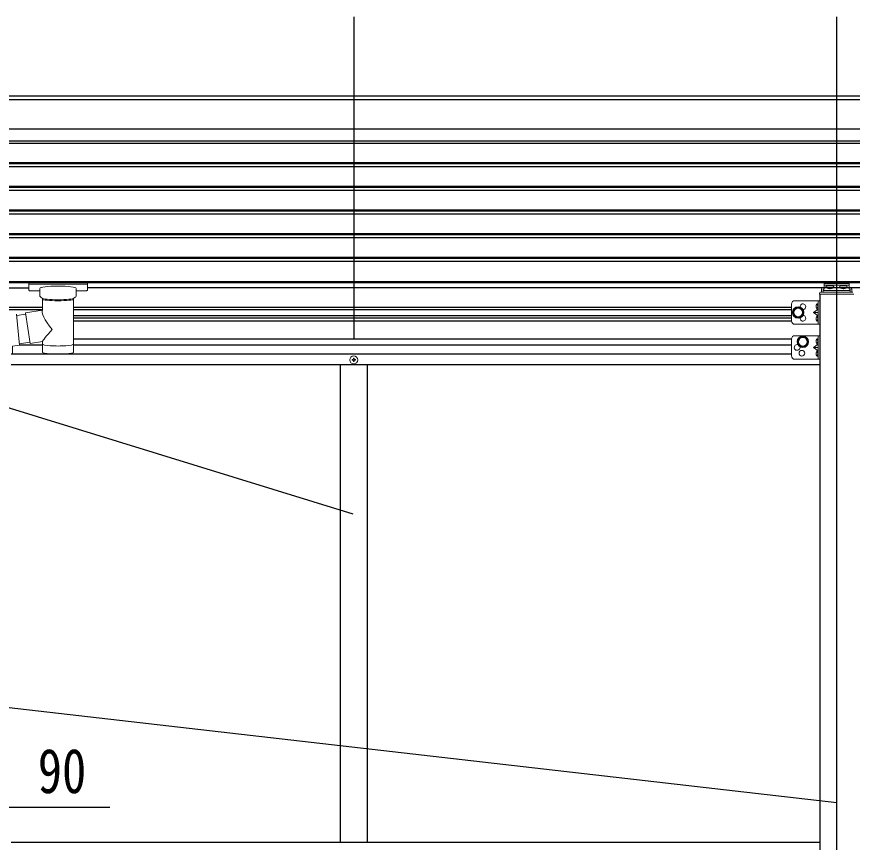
# Model space of a CAD drawing. Units: millimetres, scale not verified. Extents: x -10512 to 10512, y -7425 to 7425.
# Drawn here: x -1864 to -625, y -2562 to -1338 of the extents above; entities that cross this region are included whole.
import ezdxf
from ezdxf.enums import TextEntityAlignment as Align

# ---------------------------------------------------------------- set-up
doc = ezdxf.new("R2010")
doc.units = ezdxf.units.MM
doc.header["$LTSCALE"] = 30
for name, color, linetype in [('0-3_YKK_12', 2, 'Continuous'), ('0-5_YKK_A1', 4, 'Continuous'), ('0-6_YKK_D', 6, 'Continuous')]:
    doc.layers.add(name, color=color, linetype=linetype)
doc.layers.add('0-4_YKK_13', color=4, linetype='Continuous', lineweight=18)
doc.styles.add('ＭＳ ゴシック', font='')
doc.styles.get('ＭＳ ゴシック').set_extended_font_data('MS Gothic')

msp = doc.modelspace()

# ---------------------------------------------------------------- linework, layer by layer
at = {"layer": '0-3_YKK_12'}
for p, q in [((-1363.87, -1338.1), (-1363.87, -1815.61)), ((-647.87, -1338.1), (-647.87, -1815.61)), ((-647.87, -1742.51), (-647.87, -4169.37))]:
    msp.add_line(p, q, dxfattribs=at)
at = {"layer": '0-4_YKK_13'}
for p, q in [((-1845.87, -1732.79), (-1845.87, -1743.54)), ((-1760.87, -1732.12), (-1843.87, -1732.12)), ((-1760.87, -1734.3), (-1843.87, -1734.3)), ((-1758.87, -1732.79), (-1758.87, -1743.54)), ((-1758.87, -1732.98), (-1758.87, -1734.52)), ((-629.37, -1733.55), (-666.37, -1733.55)), ((-666.37, -1733.55), (-666.37, -1741.98)), ((-629.37, -1733.55), (-629.37, -1741.98)), ((-1829.37, -1744.21), (-1843.87, -1744.21)), ((-1829.37, -1751.02), (-1829.37, -1740.74)), ((-1775.37, -1751.02), (-1775.37, -1740.74)), ((-1760.87, -1744.21), (-1775.37, -1744.21)), ((-623.87, -1746.5), (-671.87, -1746.5)), ((-670.37, -1742.04), (-670.37, -1746.5)), ((-667.87, -1739.47), (-666.37, -1739.47)), ((-667.87, -1741.98), (-667.87, -1746.5)), ((-667.87, -1741.98), (-666.37, -1741.98)), ((-667.87, -1743.87), (-627.87, -1743.87)), ((-666.37, -1736.03), (-629.37, -1736.03)), ((-663.77, -1738.47), (-663.77, -1738.95)), ((-660.32, -1740.36), (-660.32, -1740.69)), ((-658.36, -1740.03), (-658.36, -1740.37)), ((-657.87, -1739.12), (-657.87, -1741.8)), ((-657.38, -1740.03), (-657.38, -1740.37)), ((-655.42, -1740.69), (-655.42, -1740.36)), ((-651.97, -1738.47), (-651.97, -1738.95)), ((-643.77, -1738.47), (-643.77, -1738.95)), ((-640.32, -1740.36), (-640.32, -1740.69)), ((-638.36, -1740.03), (-638.36, -1740.37)), ((-637.87, -1739.12), (-637.87, -1741.8)), ((-637.38, -1740.03), (-637.38, -1740.37)), ((-635.42, -1740.69), (-635.42, -1740.36)), ((-631.97, -1738.47), (-631.97, -1738.95)), ((-629.37, -1739.47), (-627.87, -1739.47)), ((-629.37, -1741.98), (-627.87, -1741.98)), ((-627.87, -1741.98), (-627.87, -1746.5)), ((-625.37, -1746.5), (-625.37, -1742.04)), ((-1825.27, -1773.09), (-1825.27, -1755.51)), ((-1779.47, -1755.52), (-1779.46, -1835.81)), ((-709.87, -1758.98), (-672.87, -1758.98)), ((-675.37, -1758.98), (-675.37, -1793.98)), ((-673.37, -1748), (-673.37, -1749.5)), ((-622.37, -1749.5), (-673.37, -1749.5)), ((-672.87, -1758.98), (-672.87, -1793.98)), ((-714.87, -1763.98), (-714.87, -1788.98)), ((-675.87, -1763.48), (-676.68, -1763.62)), ((-675.87, -1771.48), (-676.68, -1771.34)), ((-675.87, -1771.48), (-675.37, -1771.39)), ((-1850.2, -1778.88), (-1863.55, -1780.95)), ((-1850.5, -1777), (-1825.27, -1773.09)), ((-1850.5, -1777), (-1843.47, -1822.26)), ((-675.37, -1776.48), (-682.37, -1776.48)), ((-675.87, -1781.48), (-676.68, -1781.62)), ((-709.87, -1793.98), (-672.87, -1793.98)), ((-675.87, -1789.48), (-676.68, -1789.34)), ((-675.87, -1789.48), (-675.37, -1789.39)), ((-1843.77, -1820.38), (-1859.88, -1822.88)), ((-1825.27, -1819.43), (-1843.47, -1822.26)), ((-1825.29, -1835.81), (-1825.27, -1819.18)), ((-714.87, -1815.86), (-714.87, -1840.86)), ((-709.87, -1810.86), (-672.87, -1810.86)), ((-675.87, -1815.36), (-676.68, -1815.5)), ((-675.87, -1815.36), (-675.37, -1815.45)), ((-675.37, -1810.86), (-675.37, -1845.86)), ((-672.87, -1810.86), (-672.87, -1845.86)), ((-675.37, -1828.36), (-682.37, -1828.36)), ((-675.87, -1823.36), (-676.68, -1823.22)), ((-675.87, -1833.36), (-676.68, -1833.5)), ((-675.87, -1833.36), (-675.37, -1833.45)), ((-709.87, -1845.86), (-672.87, -1845.86)), ((-675.87, -1841.36), (-676.68, -1841.22)), ((-1365.37, -1846.36), (-1366.37, -1846.36)), ((-1362.37, -1847.36), (-1361.37, -1847.36))]:
    msp.add_line(p, q, dxfattribs=at)
for points in [[(-1843.87, -1732.12), (-1844.23, -1732.13), (-1844.76, -1732.15), (-1845.21, -1732.2), (-1845.51, -1732.28), (-1845.68, -1732.38), (-1845.8, -1732.52), (-1845.87, -1732.7), (-1845.87, -1732.79)], [(-1758.87, -1732.79), (-1758.91, -1732.59), (-1758.99, -1732.45), (-1759.09, -1732.36), (-1759.19, -1732.3), (-1759.31, -1732.25), (-1759.61, -1732.19), (-1760.1, -1732.14), (-1760.64, -1732.12), (-1760.87, -1732.12)], [(-1843.87, -1744.21), (-1844.23, -1744.2), (-1844.76, -1744.18), (-1845.21, -1744.13), (-1845.51, -1744.05), (-1845.68, -1743.95), (-1845.8, -1743.81), (-1845.87, -1743.63), (-1845.87, -1743.54)], [(-1758.87, -1743.54), (-1758.91, -1743.74), (-1758.99, -1743.88), (-1759.09, -1743.97), (-1759.19, -1744.03), (-1759.31, -1744.08), (-1759.61, -1744.14), (-1760.1, -1744.19), (-1760.64, -1744.21), (-1760.87, -1744.21)], [(-1825.27, -1755.51), (-1825.51, -1755.41), (-1826.86, -1754.68), (-1827.97, -1753.83), (-1828.73, -1752.96), (-1829.19, -1752.07), (-1829.36, -1751.18)], [(-1775.41, -1750.96), (-1775.39, -1751.32), (-1775.63, -1752.27), (-1776.16, -1753.16), (-1776.96, -1754), (-1778.07, -1754.79), (-1779.47, -1755.52)], [(-675.37, -1771.48), (-682.37, -1776.48), (-675.37, -1781.48)], [(-674.99, -1767.48), (-675.62, -1766.29), (-677.85, -1765.18)], [(-674.99, -1767.48), (-675.62, -1768.67), (-677.85, -1769.78)], [(-675.87, -1771.48), (-675.87, -1763.48), (-675.37, -1763.57), (-675.37, -1771.39)], [(-1863.72, -1779), (-1859.71, -1824.83), (-1869.64, -1826.57), (-1869.64, -1836.57)], [(-674.99, -1785.48), (-675.62, -1784.29), (-677.85, -1783.18)], [(-675.87, -1789.48), (-675.87, -1781.48), (-675.37, -1781.57), (-675.37, -1789.39)], [(-674.99, -1785.48), (-675.62, -1786.67), (-677.85, -1787.78)], [(-674.99, -1819.36), (-675.62, -1818.17), (-677.85, -1817.06)], [(-674.99, -1819.36), (-675.62, -1820.55), (-677.85, -1821.66)], [(-675.87, -1815.36), (-675.87, -1823.36), (-675.37, -1823.27), (-675.37, -1815.45)], [(-675.37, -1823.36), (-682.37, -1828.36), (-675.37, -1833.36)], [(-675.87, -1833.36), (-675.87, -1841.36), (-675.37, -1841.27), (-675.37, -1833.45)], [(-1363.37, -1845.36), (-1363.37, -1844.36), (-1364.37, -1844.36), (-1364.37, -1845.36)], [(-674.99, -1837.36), (-675.62, -1836.17), (-677.85, -1835.06)], [(-674.99, -1837.36), (-675.62, -1838.55), (-677.85, -1839.66)], [(-1366.37, -1846.36), (-1366.37, -1847.36), (-1365.37, -1847.36)], [(-1364.37, -1848.36), (-1364.37, -1849.36), (-1363.37, -1849.36), (-1363.37, -1848.36)], [(-1361.37, -1847.36), (-1361.37, -1846.36), (-1362.37, -1846.36)]]:
    msp.add_lwpolyline(points, dxfattribs=at)
at = {"layer": '0-4_YKK_13', "color": 6}
for points in [[(-659.34, -1740.59), (-659.15, -1740.61), (-659.08, -1740.62), (-658.97, -1740.62), (-658.8, -1740.61), (-658.65, -1740.58), (-658.53, -1740.54), (-658.44, -1740.49), (-658.38, -1740.43)], [(-657.36, -1740.43), (-657.31, -1740.49), (-657.22, -1740.54), (-657.1, -1740.58), (-656.95, -1740.61), (-656.78, -1740.62), (-656.67, -1740.62), (-656.59, -1740.61), (-656.4, -1740.59)], [(-639.34, -1740.59), (-639.15, -1740.61), (-639.08, -1740.62), (-638.97, -1740.62), (-638.8, -1740.61), (-638.65, -1740.58), (-638.53, -1740.54), (-638.44, -1740.49), (-638.38, -1740.43)], [(-637.36, -1740.43), (-637.31, -1740.49), (-637.22, -1740.54), (-637.1, -1740.58), (-636.95, -1740.61), (-636.78, -1740.62), (-636.67, -1740.62), (-636.59, -1740.61), (-636.4, -1740.59)]]:
    msp.add_lwpolyline(points, dxfattribs=at)
at = {"layer": '0-4_YKK_13'}
for points in [[(-704.87, -1783.99), (-698.37, -1780.23), (-698.37, -1772.73), (-704.87, -1768.98), (-711.37, -1772.73), (-711.37, -1780.23)], [(-697.87, -1827.37), (-691.37, -1823.61), (-691.37, -1816.11), (-697.87, -1812.36), (-704.37, -1816.11), (-704.37, -1823.61)]]:
    msp.add_lwpolyline(points, close=True, dxfattribs=at)
for centre, radius in [((-704.87, -1776.48), 8.5), ((-704.87, -1776.48), 7.5), ((-704.87, -1776.48), 6.5), ((-697.87, -1819.86), 8.5), ((-697.87, -1819.86), 7.5), ((-697.87, -1819.86), 6.5), ((-699.37, -1836.86), 4.25), ((-1363.87, -1846.86), 5.9)]:
    msp.add_circle(centre, radius, dxfattribs=at)
for centre, radius, start, end in [((-671.87, -1748), 1.5, 90, 180), ((-709.87, -1763.98), 5, 90, 180), ((-697.87, -1767.98), 4.25, 274.76077, 186.29431), ((-671.77, -1767.48), 6.5, 147.94412, 212.05588), ((-676.52, -1764.51), 0.9, 100, 147.94412), ((-676.52, -1770.45), 0.9, 212.05588, 260), ((-697.87, -1784.98), 4.25, 173.70569, 85.23923), ((-671.77, -1785.48), 6.5, 147.94412, 212.05588), ((-676.52, -1782.51), 0.9, 100, 147.94412), ((-709.87, -1788.98), 5, 180, 270), ((-676.52, -1788.45), 0.9, 212.05588, 260), ((-709.87, -1815.86), 5, 90, 180), ((-671.77, -1819.36), 6.5, 147.94412, 212.05588), ((-676.52, -1816.39), 0.9, 100, 147.94412), ((-706.37, -1828.36), 4.25, 72.87654, 17.11996), ((-676.52, -1822.33), 0.9, 212.05588, 260), ((-676.52, -1834.39), 0.9, 100, 147.94412), ((-1365.37, -1845.36), 1, 270, 0), ((-1362.37, -1845.36), 1, 180, 270), ((-709.87, -1840.86), 5, 180, 270), ((-671.77, -1837.36), 6.5, 147.94412, 212.05588), ((-676.52, -1840.33), 0.9, 212.05588, 260), ((-1365.37, -1848.36), 1, 0, 90), ((-1362.37, -1848.36), 1, 90, 180)]:
    msp.add_arc(centre, radius, start, end, dxfattribs=at)
for centre, major_axis, ratio, start_param, end_param in [((-1843.87, -1734.52), (-2, 0), 0.109601, 4.712389, 6.2831853), ((-1760.87, -1734.52), (-2, 0), 0.109601, 3.1415927, 4.712389), ((-1802.37, -1740.74), (-27, 0), 0.122176, 3.1415927, 6.2831853), ((-667.87, -1742.04), (0, 2.57), 0.97237, 6.2831853, 7.8539816), ((-657.87, -1738.47), (5.9, 0), 0.342073, 0, 3.1415927), ((-657.87, -1733.18), (8.02, 0), 0.939674, 4.4018361, 4.5279947), ((-657.87, -1733.52), (8.02, 0), 0.939674, 4.4018361, 4.5279947), ((-657.87, -1732.51), (8.02, 0), 0.939674, 4.6512338, 4.7735441), ((-657.87, -1733.18), (-8.02, 0), 0.939674, 1.7551906, 1.8813492), ((-657.87, -1733.52), (-8.02, 0), 0.939674, 1.7551906, 1.8813492), ((-637.87, -1738.47), (5.9, 0), 0.342073, 0, 3.1415927), ((-637.87, -1733.18), (8.02, 0), 0.939674, 4.4018361, 4.5279947), ((-637.87, -1733.52), (8.02, 0), 0.939674, 4.4018361, 4.5279947), ((-637.87, -1732.51), (8.02, 0), 0.939674, 4.6512338, 4.7735441), ((-637.87, -1733.18), (-8.02, 0), 0.939674, 1.7551906, 1.8813492), ((-637.87, -1733.52), (-8.02, 0), 0.939674, 1.7551906, 1.8813492), ((-627.87, -1742.04), (0, 2.57), 0.97237, 4.712389, 6.2831853), ((-1813.37, -1751.02), (-16, 0), 0.361356, 0, 0.0194874), ((-1802.36, -1755.97), (-22.92, 0.42), 0.07247, 0.0008089, 1.5716053), ((-1802.36, -1757.59), (-22.92, 0.42), 0.07247, 0.0008089, 1.5716053), ((-1802.39, -1755.97), (22.91, 0.42), 0.072511, 4.711586, 6.2823824), ((-1802.39, -1757.59), (22.91, 0.42), 0.072511, 4.711586, 6.2823824), ((-1802.37, -1799.63), (22.81, -26.62), 0.234429, 3.1563334, 4.5976381), ((-1804.93, -1796.99), (-20.32, -22.25), 0.045535, 4.9756507, 6.2441899), ((-1802.37, -1823.37), (-22.91, 0), 0.122865, 6.2831853, 9.424778), ((-1802.37, -1835.81), (-22.92, 0), 0.101955, 6.2829723, 9.4248207)]:
    msp.add_ellipse(centre, major_axis=major_axis, ratio=ratio, start_param=start_param, end_param=end_param, dxfattribs=at)
for centre in [(-657.87, -1738.95), (-637.87, -1738.95)]:
    msp.add_ellipse(centre, major_axis=(5.9, 0), ratio=0.342073, dxfattribs=at)
at = {"layer": '0-5_YKK_A1'}
for p, q in [((777.63, -1456.09), (-2073.37, -1456.09)), ((777.63, -1461.3), (-2073.37, -1461.3)), ((777.63, -1504.83), (-2073.37, -1504.83)), ((777.63, -1522.69), (-2073.37, -1522.69)), ((777.63, -1525.93), (-2073.37, -1525.93)), ((649.63, -1554.79), (-1945.37, -1554.79)), ((649.63, -1556.28), (-1945.37, -1556.28)), ((649.63, -1560.6), (-1945.37, -1560.6)), ((649.63, -1589.88), (-1945.37, -1589.88)), ((649.63, -1591.37), (-1945.37, -1591.37)), ((649.63, -1595.69), (-1945.37, -1595.69)), ((649.63, -1624.92), (-1945.37, -1624.92)), ((649.63, -1626.42), (-1945.37, -1626.42)), ((649.63, -1630.74), (-1945.37, -1630.74)), ((649.63, -1659.98), (-1945.37, -1659.98)), ((649.63, -1661.48), (-1945.37, -1661.48)), ((649.63, -1665.79), (-1945.37, -1665.79)), ((649.63, -1695.06), (-1945.37, -1695.06)), ((649.63, -1696.56), (-1945.37, -1696.56)), ((649.63, -1700.88), (-1945.37, -1700.88)), ((649.63, -1730.91), (-1945.37, -1730.91)), ((649.63, -1732.31), (-1945.37, -1732.31)), ((-1927.67, -1739.99), (-1845.87, -1739.99)), ((463.13, -1739.99), (-1758.87, -1739.99)), ((-672.87, -1749.5), (-672.87, -4112.5)), ((-1885.67, -1768.48), (-1825.27, -1768.48)), ((-1779.47, -1768.48), (-714.87, -1768.48)), ((-1885.67, -1771.98), (-1825.27, -1771.98)), ((-1779.47, -1771.98), (-714.85, -1771.98)), ((-1779.47, -1780.98), (-714.87, -1780.98)), ((-1779.47, -1784.48), (-714.87, -1784.48)), ((-714.87, -1789.48), (-1779.47, -1789.48)), ((-1779.46, -1815.36), (-714.87, -1815.36)), ((-1859.75, -1824.36), (-1825.28, -1824.36)), ((-1779.46, -1824.36), (-714.87, -1824.36)), ((-1871.67, -1837.86), (-714.87, -1837.86)), ((-1871.67, -1853.36), (-672.87, -1853.36)), ((-1383.87, -1853.36), (-1383.87, -2560.98)), ((-1343.87, -1853.36), (-1343.87, -2560.98)), ((-1871.67, -2561.48), (-672.87, -2561.48))]:
    msp.add_line(p, q, dxfattribs=at)
at = {"layer": '0-6_YKK_D'}
for p, q in [((-1364.72, -2075.49), (-2380.5, -1762.47)), ((-647.68, -2503.13), (-2377.78, -2304.78))]:
    msp.add_line(p, q, dxfattribs=at)
msp.add_lwpolyline([(-2018.07, -2509.97), (-1927.67, -2509.97), (-1725.44, -2509.97)], dxfattribs=at)

# ---------------------------------------------------------------- texts
at = {"layer": '0-6_YKK_D', "style": 'ＭＳ ゴシック', "width": 0.8}
msp.add_text('90', height=65.98, dxfattribs=at).set_placement((-1832.34, -2508.67), align=Align.BOTTOM_LEFT)

doc.saveas('drawing.dxf')
